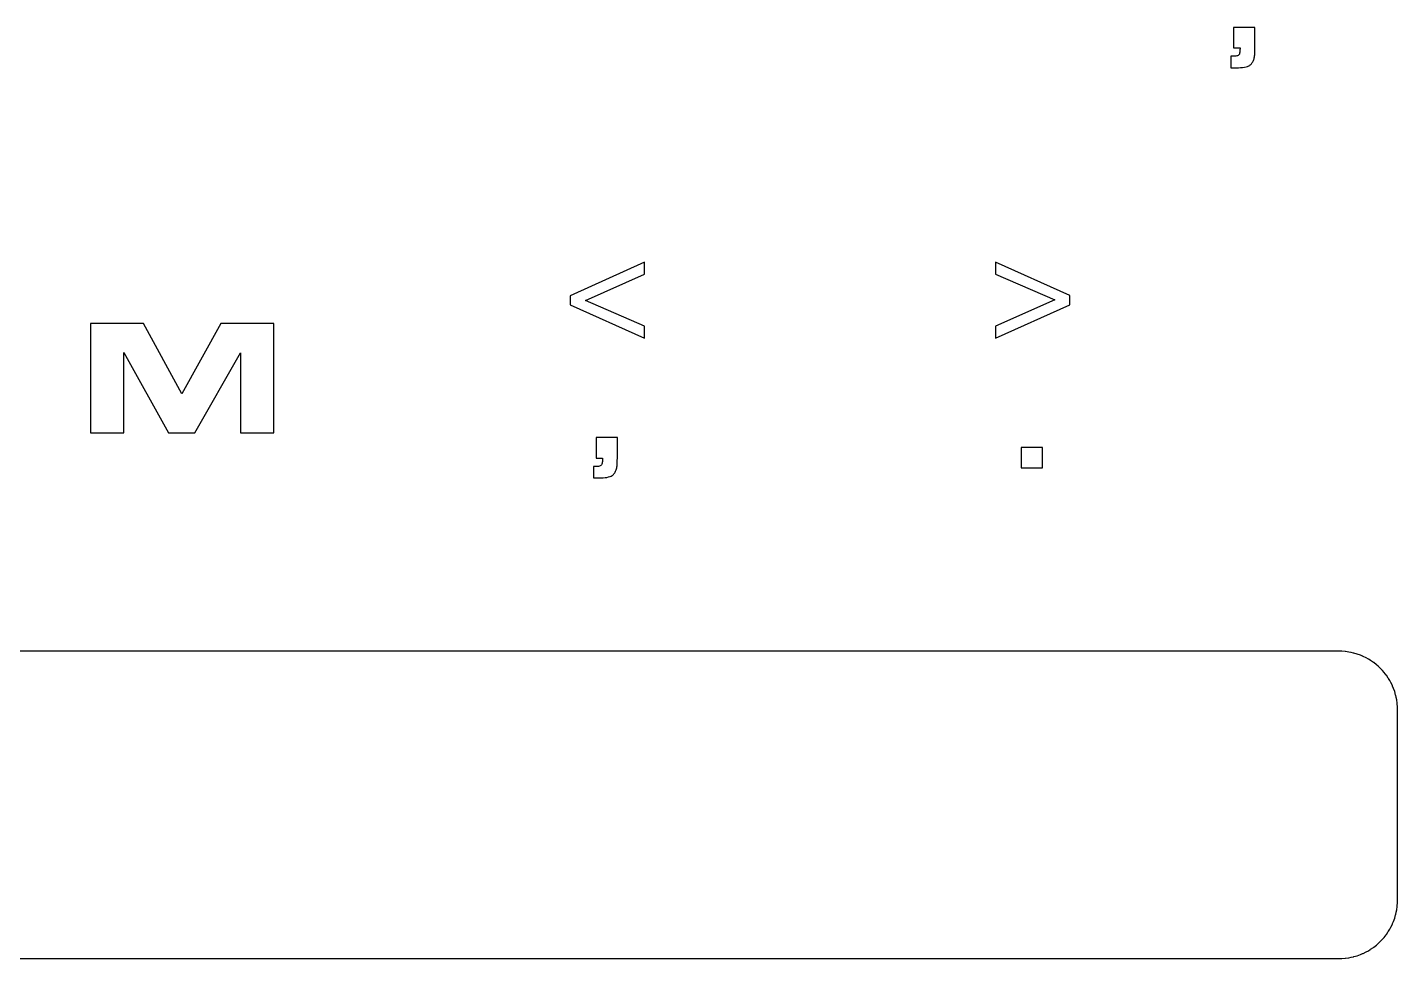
# Model space of a CAD drawing. Header units: metres. Extents: x -11 to 249, y -82 to 6.
# Drawn here: x 130.9 to 192.1, y -82.4 to -40.8 of the extents above; entities that cross this region are included whole.
import ezdxf

# ---------------------------------------------------------------- set-up
doc = ezdxf.new("R2010")
doc.units = ezdxf.units.M

msp = doc.modelspace()

# ---------------------------------------------------------------- linework, layer by layer
for p, q in [((185.742, -40.7799), (184.788, -40.7799)), ((184.788, -40.7799), (184.788, -41.6912)), ((185.742, -41.586), (185.742, -40.7799)), ((185.734, -41.9008), (185.742, -41.586)), ((184.812, -42.0701), (184.671, -42.0676)), ((184.671, -42.0676), (184.671, -42.5821)), ((184.788, -41.6912), (185.075, -41.6912)), ((184.856, -42.0685), (184.812, -42.0701)), ((184.896, -42.0638), (184.856, -42.0685)), ((184.931, -42.0558), (184.896, -42.0638)), ((184.962, -42.0447), (184.931, -42.0558)), ((184.99, -42.0304), (184.962, -42.0447)), ((185.012, -42.013), (184.99, -42.0304)), ((185.031, -41.9923), (185.012, -42.013)), ((185.045, -41.9685), (185.031, -41.9923)), ((185.052, -41.9474), (185.045, -41.9685)), ((185.058, -41.9224), (185.052, -41.9474)), ((185.063, -41.8935), (185.058, -41.9224)), ((185.068, -41.8608), (185.063, -41.8935)), ((185.071, -41.8242), (185.068, -41.8608)), ((185.073, -41.7837), (185.071, -41.8242)), ((185.075, -41.7394), (185.073, -41.7837)), ((185.075, -41.6912), (185.075, -41.7394)), ((185.676, -42.2564), (185.69, -42.2194)), ((185.69, -42.2194), (185.701, -42.1802)), ((185.701, -42.1802), (185.711, -42.139)), ((185.711, -42.139), (185.72, -42.0956)), ((185.72, -42.0956), (185.726, -42.0501)), ((185.726, -42.0501), (185.731, -42.0025)), ((185.731, -42.0025), (185.733, -41.9527)), ((185.733, -41.9527), (185.734, -41.9008)), ((184.671, -42.5821), (184.891, -42.5821)), ((184.891, -42.5821), (185.001, -42.5804)), ((185.001, -42.5804), (185.101, -42.5753)), ((185.101, -42.5753), (185.192, -42.5668)), ((185.192, -42.5668), (185.274, -42.555)), ((185.274, -42.555), (185.347, -42.5397)), ((185.347, -42.5397), (185.41, -42.5211)), ((185.41, -42.5211), (185.464, -42.499)), ((185.464, -42.499), (185.509, -42.4736)), ((185.509, -42.4736), (185.535, -42.4541)), ((185.535, -42.4541), (185.56, -42.4325)), ((185.56, -42.4325), (185.583, -42.4087)), ((185.583, -42.4087), (185.605, -42.3826)), ((185.605, -42.3826), (185.625, -42.3544)), ((185.625, -42.3544), (185.644, -42.3239)), ((185.644, -42.3239), (185.661, -42.2913)), ((185.661, -42.2913), (185.676, -42.2564)), ((158.478, -51.2662), (155.155, -52.7629)), ((158.478, -51.7973), (158.478, -51.2662)), ((177.478, -52.7546), (174.155, -51.2662)), ((174.155, -51.2662), (174.155, -51.7993)), ((155.839, -52.9716), (158.478, -51.7973)), ((174.155, -51.7993), (176.797, -52.9517)), ((155.155, -52.7629), (155.155, -53.1697)), ((155.155, -53.1697), (158.478, -54.6544)), ((158.478, -54.1227), (155.839, -52.9716)), ((176.797, -52.9517), (174.155, -54.1221)), ((174.155, -54.6542), (177.478, -53.1616)), ((177.478, -53.1616), (177.478, -52.7546)), ((136.101, -53.9986), (133.733, -53.9986)), ((133.733, -53.9986), (133.733, -58.8869)), ((137.806, -57.1413), (136.101, -53.9986)), ((139.547, -53.9986), (137.806, -57.1413)), ((141.915, -53.9986), (139.547, -53.9986)), ((141.915, -58.8869), (141.915, -53.9986)), ((158.478, -54.6544), (158.478, -54.1227)), ((174.155, -54.1221), (174.155, -54.6542)), ((135.222, -58.8869), (135.222, -55.3042)), ((135.222, -55.3042), (137.22, -58.8869)), ((138.396, -58.8869), (140.426, -55.3195)), ((140.426, -55.3195), (140.426, -58.8869)), ((133.733, -58.8869), (135.222, -58.8869)), ((137.22, -58.8869), (138.396, -58.8869)), ((140.426, -58.8869), (141.915, -58.8869)), ((157.27, -59.0986), (156.315, -59.0986)), ((156.315, -59.0986), (156.315, -60.01)), ((157.27, -59.9048), (157.27, -59.0986)), ((157.262, -60.2196), (157.27, -59.9048)), ((176.251, -59.5336), (175.296, -59.5336)), ((175.296, -59.5336), (175.296, -60.445)), ((176.251, -60.445), (176.251, -59.5336)), ((156.342, -60.3889), (156.198, -60.3863)), ((156.198, -60.3863), (156.198, -60.9009)), ((156.315, -60.01), (156.602, -60.01)), ((156.387, -60.3872), (156.342, -60.3889)), ((156.427, -60.3824), (156.387, -60.3872)), ((156.462, -60.3742), (156.427, -60.3824)), ((156.493, -60.3628), (156.462, -60.3742)), ((156.52, -60.3481), (156.493, -60.3628)), ((156.542, -60.3302), (156.52, -60.3481)), ((156.56, -60.309), (156.542, -60.3302)), ((156.573, -60.2845), (156.56, -60.309)), ((156.576, -60.2733), (156.573, -60.2845)), ((156.579, -60.2613), (156.576, -60.2733)), ((156.582, -60.2487), (156.579, -60.2613)), ((156.585, -60.2355), (156.582, -60.2487)), ((156.587, -60.2216), (156.585, -60.2355)), ((156.59, -60.2071), (156.587, -60.2216)), ((156.592, -60.1919), (156.59, -60.2071)), ((156.594, -60.1761), (156.592, -60.1919)), ((156.596, -60.1594), (156.594, -60.1761)), ((156.598, -60.1415), (156.596, -60.1594)), ((156.599, -60.1225), (156.598, -60.1415)), ((156.6, -60.1023), (156.599, -60.1225)), ((156.601, -60.081), (156.6, -60.1023)), ((156.602, -60.0585), (156.601, -60.081)), ((156.602, -60.01), (156.602, -60.0348)), ((156.602, -60.0348), (156.602, -60.0585)), ((157.185, -60.6036), (157.201, -60.5684)), ((157.201, -60.5684), (157.215, -60.5311)), ((157.215, -60.5311), (157.227, -60.4921)), ((157.227, -60.4921), (157.238, -60.4512)), ((157.238, -60.4512), (157.246, -60.4086)), ((157.246, -60.4086), (157.253, -60.3641)), ((157.253, -60.3641), (157.258, -60.3177)), ((157.258, -60.3177), (157.261, -60.2696)), ((157.261, -60.2696), (157.262, -60.2196)), ((175.296, -60.445), (176.251, -60.445)), ((156.198, -60.9009), (156.418, -60.9009)), ((156.418, -60.9009), (156.527, -60.8991)), ((156.527, -60.8991), (156.627, -60.8939)), ((156.627, -60.8939), (156.718, -60.8852)), ((156.718, -60.8852), (156.8, -60.873)), ((156.8, -60.873), (156.872, -60.8574)), ((156.872, -60.8574), (156.935, -60.8383)), ((156.935, -60.8383), (156.989, -60.8157)), ((156.989, -60.8157), (157.034, -60.7896)), ((157.034, -60.7896), (157.059, -60.7695)), ((157.059, -60.7695), (157.084, -60.7473)), ((157.084, -60.7473), (157.107, -60.7229)), ((157.107, -60.7229), (157.128, -60.6963)), ((157.128, -60.6963), (157.149, -60.6675)), ((157.149, -60.6675), (157.167, -60.6366)), ((157.167, -60.6366), (157.185, -60.6036)), ((189.5, -68.6359), (48, -68.6359)), ((189.604, -68.6414), (189.5, -68.6359)), ((189.616, -68.642), (189.604, -68.6414)), ((189.773, -68.6502), (189.616, -68.642)), ((189.785, -68.6521), (189.773, -68.6502)), ((189.94, -68.6767), (189.785, -68.6521)), ((190.043, -68.693), (189.94, -68.6767)), ((190.144, -68.7201), (190.043, -68.693)), ((190.156, -68.7232), (190.144, -68.7201)), ((190.308, -68.7639), (190.156, -68.7232)), ((190.454, -68.8201), (190.308, -68.7639)), ((190.552, -68.8576), (190.454, -68.8201)), ((190.563, -68.8619), (190.552, -68.8576)), ((190.574, -68.8674), (190.563, -68.8619)), ((190.714, -68.9387), (190.574, -68.8674)), ((190.807, -68.9861), (190.714, -68.9387)), ((190.895, -69.043), (190.807, -68.9861)), ((190.905, -69.0496), (190.895, -69.043)), ((191.037, -69.1352), (190.905, -69.0496)), ((191.046, -69.1428), (191.037, -69.1352)), ((191.168, -69.2416), (191.046, -69.1428)), ((191.249, -69.3074), (191.168, -69.2416)), ((191.443, -69.5008), (191.249, -69.3074)), ((191.508, -69.582), (191.443, -69.5008)), ((191.607, -69.704), (191.508, -69.582)), ((191.615, -69.7135), (191.607, -69.704)), ((191.7, -69.8452), (191.615, -69.7135)), ((191.707, -69.8554), (191.7, -69.8452)), ((191.764, -69.943), (191.707, -69.8554)), ((191.811, -70.036), (191.764, -69.943)), ((191.883, -70.1759), (191.811, -70.036)), ((191.888, -70.1868), (191.883, -70.1759)), ((191.892, -70.1981), (191.888, -70.1868)), ((191.93, -70.2956), (191.892, -70.1981)), ((191.986, -70.4422), (191.93, -70.2956)), ((192.027, -70.5939), (191.986, -70.4422)), ((192.03, -70.6056), (192.027, -70.5939)), ((192.057, -70.7065), (192.03, -70.6056)), ((192.073, -70.8097), (192.057, -70.7065)), ((192.098, -70.9647), (192.073, -70.8097)), ((192.1, -70.9768), (192.098, -70.9647)), ((192.108, -71.1335), (192.1, -70.9768)), ((192.109, -71.1457), (192.108, -71.1335)), ((192.114, -71.25), (192.109, -71.1457)), ((192.114, -79.75), (192.114, -71.25)), ((192.073, -80.1903), (192.098, -80.0353)), ((192.098, -80.0353), (192.1, -80.0232)), ((192.1, -80.0232), (192.108, -79.8665)), ((192.108, -79.8665), (192.109, -79.8543)), ((192.109, -79.8543), (192.114, -79.75)), ((191.892, -80.8019), (191.93, -80.7044)), ((191.93, -80.7044), (191.986, -80.5578)), ((191.986, -80.5578), (192.027, -80.4061)), ((192.027, -80.4061), (192.03, -80.3944)), ((192.03, -80.3944), (192.057, -80.2935)), ((192.057, -80.2935), (192.073, -80.1903)), ((191.508, -81.418), (191.607, -81.296)), ((191.607, -81.296), (191.615, -81.2865)), ((191.615, -81.2865), (191.7, -81.1548)), ((191.7, -81.1548), (191.707, -81.1446)), ((191.707, -81.1446), (191.764, -81.057)), ((191.764, -81.057), (191.811, -80.964)), ((191.811, -80.964), (191.883, -80.8241)), ((191.883, -80.8241), (191.888, -80.8132)), ((191.888, -80.8132), (191.892, -80.8019)), ((190.807, -82.0139), (190.895, -81.957)), ((190.895, -81.957), (190.905, -81.9504)), ((190.905, -81.9504), (191.037, -81.8648)), ((191.037, -81.8648), (191.046, -81.8572)), ((191.046, -81.8572), (191.168, -81.7584)), ((191.168, -81.7584), (191.249, -81.6926)), ((191.249, -81.6926), (191.443, -81.4992)), ((191.443, -81.4992), (191.508, -81.418)), ((48, -82.3641), (189.5, -82.3641)), ((189.5, -82.3641), (189.604, -82.3586)), ((189.604, -82.3586), (189.616, -82.358)), ((189.616, -82.358), (189.773, -82.3498)), ((189.773, -82.3498), (189.785, -82.3479)), ((189.785, -82.3479), (189.94, -82.3233)), ((189.94, -82.3233), (190.043, -82.307)), ((190.043, -82.307), (190.144, -82.2799)), ((190.144, -82.2799), (190.156, -82.2768)), ((190.156, -82.2768), (190.308, -82.2361)), ((190.308, -82.2361), (190.454, -82.1799)), ((190.454, -82.1799), (190.552, -82.1424)), ((190.552, -82.1424), (190.563, -82.1381)), ((190.563, -82.1381), (190.574, -82.1326)), ((190.574, -82.1326), (190.714, -82.0613)), ((190.714, -82.0613), (190.807, -82.0139))]:
    msp.add_line(p, q)

doc.saveas('drawing.dxf')
